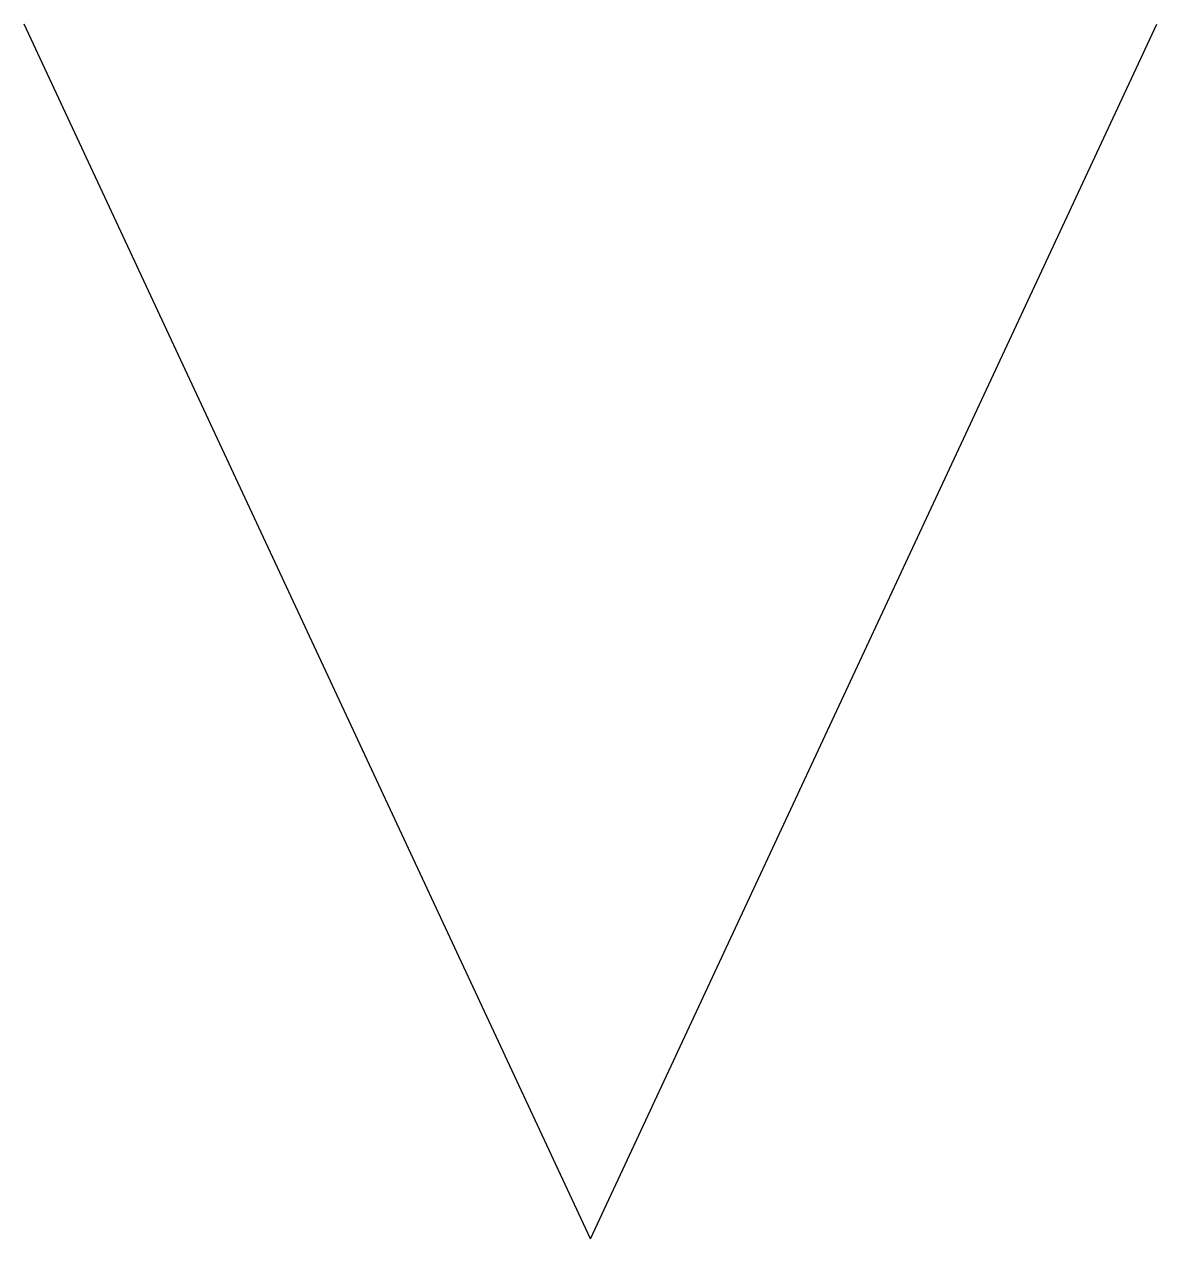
# Model space of a CAD drawing. Header units: millimetres. Extents: x -0.38 to 0.38, y 1 to 1.816.
import ezdxf

# ---------------------------------------------------------------- set-up
doc = ezdxf.new("R2010")
doc.units = ezdxf.units.MM

msp = doc.modelspace()

# ---------------------------------------------------------------- linework, layer by layer
at = {"color": 0, "linetype": 'Continuous', "lineweight": -2}
for q in [(-0.38036, 1.81568), (0.38036, 1.81568)]:
    msp.add_line((0, 1), q, dxfattribs=at)

doc.saveas('drawing.dxf')
